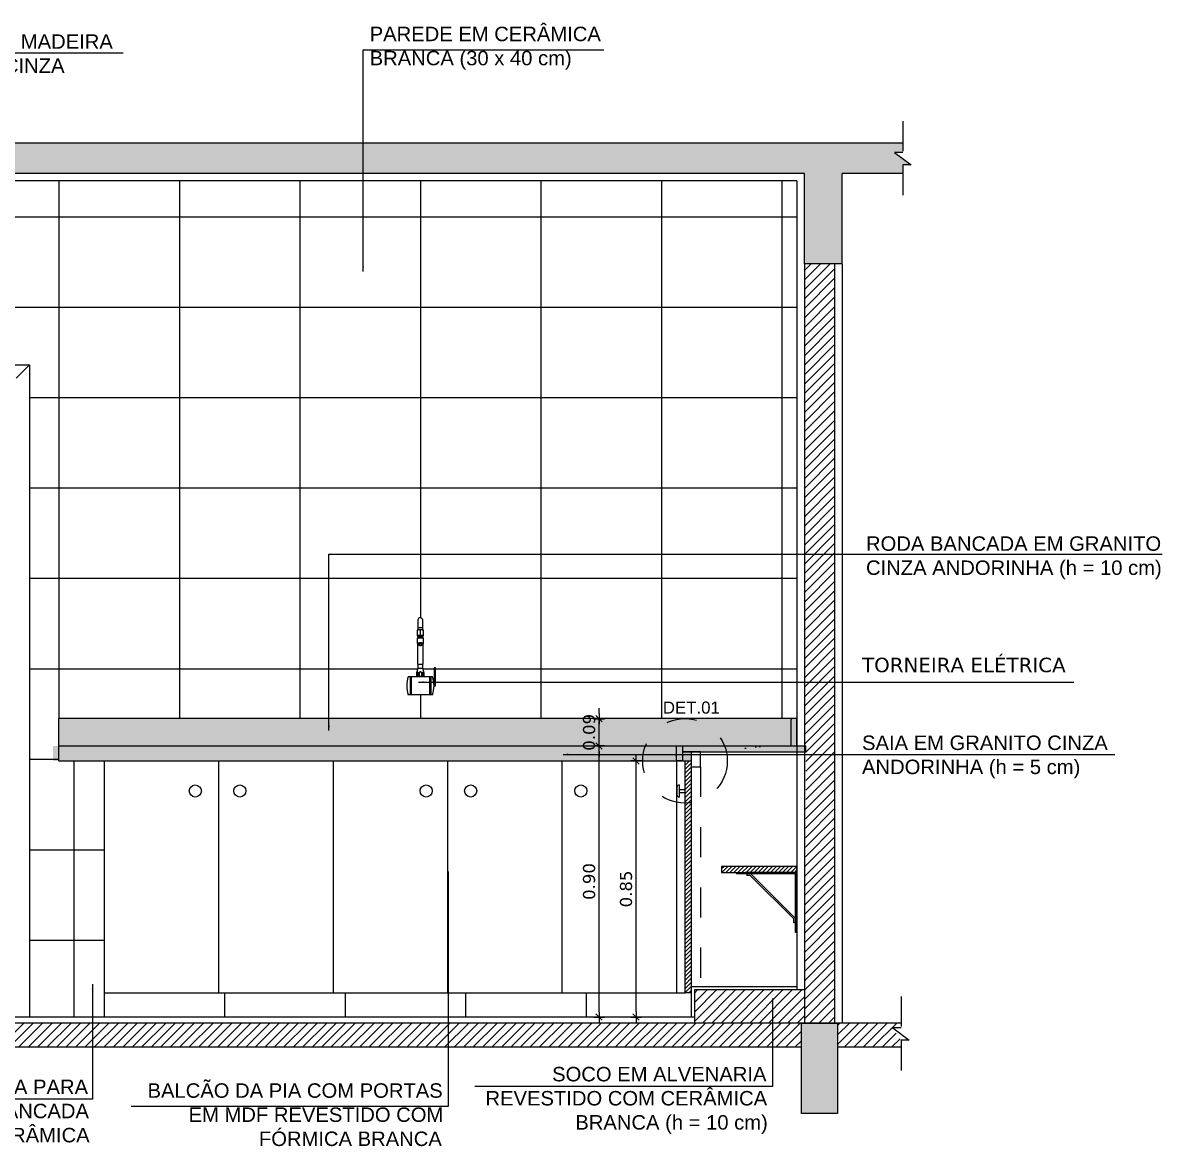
# Model space of a CAD drawing. Extents: x -36 to 357, y 137 to 237.
# Drawn here: x 6.334 to 10.117, y 170.355 to 174.083 of the extents above; entities that cross this region are included whole.
import ezdxf

# ---------------------------------------------------------------- set-up
doc = ezdxf.new("R2010")
doc.units = 0
doc.header["$LTSCALE"] = 0.01
for name, pattern in [('DASHDOT', [25.4, 12.7, -6.35, 0, -6.35]), ('TRACEJADO_P', [0.1875, 0.125, -0.0625]), ('TRAÇO-2PTOS_P', [0.625, 0.25, -0.125, 0, -0.125, 0, -0.125])]:
    doc.linetypes.add(name, pattern=pattern)
doc.layers.get('0').update_dxf_attribs({"linetype": 'CONTINUOUS'})
doc.layers.get('DEFPOINTS').update_dxf_attribs({"linetype": 'CONTINUOUS'})
for name, color, linetype in [('01', 1, 'CONTINUOUS'), ('252', 252, 'CONTINUOUS'), ('A-AREAS', 2, 'CONTINUOUS'), ('A-COTAS', 1, 'CONTINUOUS'), ('A-HACHURAPARED', 254, 'CONTINUOUS'), ('A-PISOS-IDEN', 9, 'CONTINUOUS'), ('A-SIMBO', 2, 'CONTINUOUS'), ('AR-CORTE', 1, 'CONTINUOUS'), ('ARQ-ALV-CORTE', 3, 'CONTINUOUS'), ('ARQ-CTA-1_025', 1, 'CONTINUOUS'), ('ARQ-EQP-VISTA', 1, 'CONTINUOUS'), ('ARQ-HTC', 9, 'CONTINUOUS'), ('ARQ-SMB-1_025', 1, 'CONTINUOUS'), ('ARQ-TXT-1_025', 2, 'CONTINUOUS'), ('ARQ_CORTE1', 3, 'CONTINUOUS')]:
    doc.layers.add(name, color=color, linetype=linetype)
doc.styles.add('ESC-50-A20', font='arial.ttf', dxfattribs={"height": 0.1})
doc.styles.add('FNDE Texto Cota 0025', font='verdana.ttf', dxfattribs={"height": 0.04})
doc.dimstyles.new('FNDE 1-0025', dxfattribs={"dimscale": 5, "dimtxt": 0.04, "dimasz": 0.0035, "dimexe": 0.15, "dimexo": 0.15, "dimgap": 0.0025, "dimtad": 1, "dimzin": 1, "dimdsep": 46, "dimtxsty": 'FNDE Texto Cota 0025', "dimblk": 'tic', "dimcen": 0.015, "dimdle": 0.15, "dimse1": 1, "dimse2": 1, "dimclrd": 251, "dimclre": 251, "dimclrt": 256, "dimaunit": 1, "dimadec": 3, "dimazin": 0, "dimtfac": 1, "dimtix": 1, "dimtmove": 2, "dimatfit": 3, "dimfxl": 0.15, "dimtvp": 1, "dimtolj": 1, "dimtzin": 0, "dimarcsym": 0})
pattern_1 = [(217.5, (52.660096, 7.064933), (0.001600031, -0.048941324), [0, -0.038608, 0, -0.04318, 0, -0.041275]), (187.5, (52.660096, 7.06493), (-0.044952328, -0.07168251), [0, -0.020828, 0, -0.034798, 0, -0.013335]), (147.5, (52.691338, 7.064933), (-0.079099237, -0.000143718), [0, -0.0127, 0, -0.04572, 0, -0.05969]), (137.5, (52.69134, 7.06493), (-0.076355645, -0.022292932), [0, -0.00635, 0, -0.029972, 0, -0.03429])]
pattern_2 = [(45, (52.660096, 7.064933), (-0.0157154482, 0.0157154482), [])]
pattern_3 = [(50, (-18.01349, -0.09336), (0.18218467, -0.01593909), [0.01905, -0.20955]), (355, (-18.01349, -0.09336), (-0.03524342, 0.19105685), [0.01524, -0.16764058]), (100.45144, (-17.9983, -0.09468), (0.14694125, 0.17511775), [0.01619, -0.17809024]), (46.1842, (-18.01349, -0.04256), (0.27107904, -0.04204233), [0.028575, -0.314325]), (96.63556, (-17.9909, -0.04606), (0.23740413, 0.24742612), [0.02428502, -0.2671356]), (351.18415, (-18.01349, -0.04256), (0.23740413, 0.24742612), [0.02285997, -0.25145973]), (21, (-17.98809, -0.05526), (0.15161439, -0.1022652), [0.01905, -0.20955]), (326, (-17.98809, -0.05526), (0.06180203, 0.18418797), [0.01524, -0.16764]), (71.45144, (-17.97545, -0.06378), (0.21341642, 0.08192277), [0.01619, -0.17808994]), (37.5, (-18.013485, -0.093355), (0.003088603, 0.08455504), [0, -0.165608, 0, -0.17018, 0, -0.168275]), (7.5, (-18.013485, -0.093355), (0.066819663, 0.100180575), [0, -0.097028, 0, -0.161798, 0, -0.064135]), (327.5, (-18.07013, -0.093355), (0.135590595, -0.005728744), [0, -0.0635, 0, -0.19812, 0, -0.26289]), (317.5, (-18.09553, -0.09336), (0.14812918, 0.02542649), [0, -0.08255, 0, -0.131572, 0, -0.18669])]

# ---------------------------------------------------------------- blocks, each defined once
blk = doc.blocks.new('tic')
at = {"color": 251}
for p, q in [((-1, 0), (1, 0)), ((0, -1), (0, 1))]:
    blk.add_line(p, q, dxfattribs=at)
blk.add_line((-0.6, -0.6), (0.6, 0.6))
blk = doc.blocks.new('*D85')
at = {"layer": 'ARQ-CTA-1_025', "color": 251, "lineweight": -2, "transparency": 16777216}
for p, q in [((8.2477, 171.7909), (8.2477, 171.8084)), ((8.2477, 171.6834), (8.2477, 171.7734)), ((8.2477, 171.6659), (8.2477, 171.6484))]:
    blk.add_line(p, q, dxfattribs=at)
at = {"layer": 'DEFPOINTS', "color": 0, "transparency": 16777216}
for p in [(8.2477, 171.7734), (8.6597, 171.7734), (8.6597, 171.6834)]:
    blk.add_point(p, dxfattribs=at)
at = {"layer": 'ARQ-CTA-1_025', "color": 251, "lineweight": -2, "transparency": 16777216, "xscale": 0.0175, "yscale": 0.0175, "zscale": 0.0175}
for p, rotation in [((8.2477, 171.7734), 270), ((8.2477, 171.6834), 90)]:
    blk.add_blockref('tic', p, dxfattribs=dict(at, rotation=rotation))
at = {"layer": 'ARQ-CTA-1_025', "transparency": 16777216, "insert": (8.2144, 171.7284), "char_height": 0.04, "attachment_point": 5, "rotation": 90, "style": 'FNDE Texto Cota 0025'}
blk.add_mtext('\\A1;0.09', dxfattribs=at)
blk = doc.blocks.new('A$C63024F4B')
at = {"layer": 'ARQ-EQP-VISTA', "extrusion": (0, 0, -1)}
for p, q in [((0, 0), (0, 0.2)), ((0.005, 0), (0.005, 0.195)), ((0.01, 0.0324), (0.01, 0.0454))]:
    blk.add_line(p, q, dxfattribs=at)
at = {"layer": 'ARQ-EQP-VISTA'}
for p, q in [((0, 0.2), (0.0337, 0.2)), ((0.1526, 0.195), (0.005, 0.0474)), ((0.005, 0.195), (0.025, 0.195)), ((0.1547, 0.19), (0.01, 0.0454)), ((0.025, 0.195), (0.1688, 0.195)), ((0.0337, 0.2), (0.1713, 0.2)), ((0.1547, 0.19), (0.1667, 0.19)), ((0.1667, 0.195), (0.1667, 0.19)), ((0.1688, 0.195), (0.2, 0.195)), ((0.2, 0.2), (0.1713, 0.2)), ((0.2, 0.2), (0.2, 0.195)), ((0.2, 0.2), (0.2, 0.2)), ((0, 0), (0.005, 0)), ((0.005, 0.0324), (0.01, 0.0324))]:
    blk.add_line(p, q, dxfattribs=at)
blk = doc.blocks.new('*D86')
at = {"layer": 'ARQ-CTA-1_025', "color": 251, "lineweight": -2, "transparency": 16777216}
blk.add_line((8.3705, 170.8009), (8.3705, 171.6163), dxfattribs=at)
at = {"layer": 'DEFPOINTS', "color": 0, "transparency": 16777216}
for p in [(8.3705, 171.6338), (8.7122, 171.6338), (8.7567, 170.7834)]:
    blk.add_point(p, dxfattribs=at)
at = {"layer": 'ARQ-CTA-1_025', "color": 251, "lineweight": -2, "transparency": 16777216, "xscale": 0.0175, "yscale": 0.0175, "zscale": 0.0175}
for p, rotation in [((8.3705, 171.6338), 90), ((8.3705, 170.7834), 270)]:
    blk.add_blockref('tic', p, dxfattribs=dict(at, rotation=rotation))
at = {"layer": 'ARQ-CTA-1_025', "transparency": 16777216, "insert": (8.3371, 171.2086), "char_height": 0.04, "attachment_point": 5, "rotation": 90, "style": 'FNDE Texto Cota 0025'}
blk.add_mtext('\\A1;0.85', dxfattribs=at)
blk = doc.blocks.new('*D87')
at = {"layer": 'ARQ-CTA-1_025', "color": 251, "lineweight": -2, "transparency": 16777216}
blk.add_line((8.2477, 170.8009), (8.2477, 171.6659), dxfattribs=at)
at = {"layer": 'DEFPOINTS', "color": 0, "transparency": 16777216}
for p in [(8.2477, 171.6834), (8.3708, 171.6834), (8.3705, 170.7834)]:
    blk.add_point(p, dxfattribs=at)
at = {"layer": 'ARQ-CTA-1_025', "color": 251, "lineweight": -2, "transparency": 16777216, "xscale": 0.0175, "yscale": 0.0175, "zscale": 0.0175}
for p, rotation in [((8.2477, 171.6834), 90), ((8.2477, 170.7834), 270)]:
    blk.add_blockref('tic', p, dxfattribs=dict(at, rotation=rotation))
at = {"layer": 'ARQ-CTA-1_025', "transparency": 16777216, "insert": (8.2144, 171.2334), "char_height": 0.04, "attachment_point": 5, "rotation": 90, "style": 'FNDE Texto Cota 0025'}
blk.add_mtext('\\A1;0.90', dxfattribs=at)

msp = doc.modelspace()

# ---------------------------------------------------------------- hatches: boundary and pattern name
at = {"ltscale": 10}
h = msp.add_hatch(dxfattribs=at)
h.set_pattern_fill('AR-SAND', color=252, scale=0.025, style=0)
h.set_pattern_definition([(37.5, (-4527.726107, 205.415164), (-0.00157483395, 0.04817059423), [0, -0.038, 0, -0.0425, 0, -0.040625]), (7.5, (-4527.726107, 205.415164), (0.0442444176, 0.0705536516), [0, -0.0205, 0, -0.03425, 0, -0.013125]), (327.5, (-4527.756857, 205.415164), (0.07785354654, 0.00014147634), [0, -0.0125, 0, -0.045, 0, -0.05875]), (317.5, (-4527.75686, 205.415164), (0.0751531651, 0.0219418891), [0, -0.00625, 0, -0.0295, 0, -0.03375])])
h.paths.add_polyline_path([(8.3244, 171.6838), (8.8842, 171.6838), (8.8842, 171.6738), (8.3244, 171.6738)])
at = {"layer": '01'}
h = msp.add_hatch(dxfattribs=at)
h.set_pattern_fill('ANSI31', color=253, scale=0.007)
h.set_pattern_definition(pattern_2)
h.paths.add_polyline_path([(9.0292, 173.2834), (8.9292, 173.2834), (8.9292, 171.6838), (8.9342, 171.6838), (8.9342, 171.6638), (8.9292, 170.7634), (9.0292, 170.7634)])
h.paths.add_polyline_path([(4.3292, 172.9934), (4.4292, 172.9934), (4.4292, 173.2834), (4.3292, 173.2834)])
h.paths.add_polyline_path([(4.4292, 171.7534), (4.3292, 171.7534), (4.3292, 170.7634), (4.4292, 170.7634), (4.4292, 171.6638), (4.4242, 171.6638), (4.4242, 171.6838)])
h = msp.add_hatch(dxfattribs=at)
h.set_pattern_fill('ANSI31', color=251, scale=0.003)
h.set_pattern_definition([(45, (29.287674, -4.711773), (-0.0067351921, 0.0067351921), [])])
h.paths.add_polyline_path([(8.5337, 171.6338), (8.5537, 171.6338), (8.5537, 170.8634), (8.5337, 170.8634)])
h = msp.add_hatch(dxfattribs=at)
h.set_pattern_fill('ANSI31', color=251, scale=0.003)
h.set_pattern_definition([(45, (673.26961, -118.713564), (-0.00673519209, 0.00673519209), [])])
h.paths.add_polyline_path([(8.6542, 171.2836), (8.9042, 171.2836), (8.9042, 171.2636), (8.6542, 171.2636)])
h = msp.add_hatch(dxfattribs=at)
h.set_pattern_fill('ANSI31', color=253, scale=0.007)
h.set_pattern_definition(pattern_2)
h.paths.add_polyline_path([(8.9192, 170.7634), (4.4392, 170.7634), (4.4392, 170.6834), (8.9192, 170.6834)])
h = msp.add_hatch(dxfattribs=at)
h.set_pattern_fill('ANSI31', color=253, scale=0.007)
h.set_pattern_definition([(45, (-18.013485, -0.093355), (-0.0157154482, 0.0157154482), [])])
h.paths.add_polyline_path([(9.2223, 170.7476), (9.2498, 170.7476), (9.2498, 170.7634), (9.0392, 170.7634), (9.0392, 170.6834), (9.2498, 170.6834), (9.2498, 170.7066)])
at = {"layer": 'A-HACHURAPARED'}
h = msp.add_hatch(dxfattribs=at)
h.set_pattern_fill('AR-SAND', color=252, scale=0.001, angle=180)
h.set_pattern_definition(pattern_1)
h.paths.add_polyline_path([(8.5042, 171.6788, -0.306748), (8.5074, 171.6834), (6.4342, 171.6834), (6.4342, 171.6338), (8.5092, 171.6338, -0.414214), (8.5042, 171.6388)])
h.paths.add_polyline_path([(8.3791, 171.6304), (8.3791, 171.6853), (8.2922, 171.6853), (8.2922, 171.6304)], flags=9)
h.paths.add_polyline_path([(8.3787, 171.7012), (8.3787, 171.7562), (8.2918, 171.7562), (8.2918, 171.7012)], flags=24)
h.paths.add_polyline_path([(8.7901, 171.6459), (8.7901, 171.7009), (8.7032, 171.7009), (8.7032, 171.6459)], flags=25)
h.paths.add_polyline_path([(6.4542, 171.7738), (6.4542, 171.6338), (8.5537, 171.6338), (8.5537, 171.6638), (8.9042, 171.6638), (8.9042, 171.7738)])
h = msp.add_hatch(dxfattribs=at)
h.set_pattern_fill('AR-SAND', color=252, scale=0.001, angle=180)
h.set_pattern_definition(pattern_1)
h.paths.add_polyline_path([(8.5042, 171.6788, -0.306748), (8.5074, 171.6834), (6.4342, 171.6834), (6.4342, 171.6338), (8.5092, 171.6338, -0.414214), (8.5042, 171.6388)])
at = {"layer": 'A-PISOS-IDEN'}
h = msp.add_hatch(dxfattribs=at)
h.set_pattern_fill('ANSI31', color=1, scale=0.007)
h.set_pattern_definition([(45, (-7.312185, -0.093355), (-0.0157154482, 0.0157154482), [])])
h.paths.add_polyline_path([(8.5642, 170.8734), (8.9292, 170.8734), (8.9292, 170.7634), (8.5642, 170.7634)])
at = {"layer": 'ARQ-HTC'}
h = msp.add_hatch(dxfattribs=at)
h.set_pattern_fill('AR-CONC', color=251, scale=0.001)
h.set_pattern_definition(pattern_3)
h.paths.add_polyline_path([(9.2282, 173.6524), (9.2557, 173.6524), (9.2557, 173.6834), (4.1377, 173.6834), (4.1377, 173.6524), (4.1102, 173.6524), (4.1653, 173.6114), (4.1378, 173.6114), (4.1378, 173.5834), (4.3292, 173.5834), (4.3292, 173.2834), (4.4292, 173.2834), (4.4292, 173.5834), (8.9292, 173.5834), (8.9292, 173.2834), (9.0542, 173.2834), (9.0542, 173.5834), (9.2557, 173.5834), (9.2557, 173.6114), (9.2833, 173.6114)])
for points in [[(8.8842, 171.7688, -0.414214), (8.8892, 171.7738), (8.9042, 171.7738), (8.9042, 171.6838), (8.8842, 171.6838)], [(8.5024, 171.6638, 0.036396), (8.5064, 171.6838), (8.9342, 171.6838), (8.9342, 171.6638)], [(8.5042, 171.6788, -0.414214), (8.5092, 171.6838), (8.5192, 171.6838), (8.5242, 171.6838), (8.5242, 171.6338), (8.5092, 171.6338, -0.414214), (8.5042, 171.6388)], [(8.5242, 171.6838), (8.6573, 171.6838, -0.011963), (8.6575, 171.6771, -0.023713), (8.6569, 171.6638), (8.5242, 171.6638)]]:
    msp.add_hatch(color=256, dxfattribs=at).paths.add_polyline_path(points)
h = msp.add_hatch(dxfattribs=at)
h.set_pattern_fill('AR-CONC', color=251, scale=0.001)
h.set_pattern_definition(pattern_3)
h.paths.add_polyline_path([(9.0392, 170.7634), (8.9192, 170.7634), (8.9192, 170.4634), (9.0392, 170.4634)])
h.paths.add_polyline_path([(4.4392, 170.4634), (4.4392, 170.7634), (4.3192, 170.7634), (4.3192, 170.4634)])

# ---------------------------------------------------------------- linework, layer by layer
at = {"color": 1}
for p, q in [((7.6946, 171.9128), (7.6139, 171.9128)), ((7.6199, 171.9128), (7.62, 171.8528)), ((7.6239, 171.9128), (7.624, 171.8528)), ((7.6846, 171.9128), (7.6845, 171.8528)), ((7.6886, 171.9128), (7.6885, 171.8528)), ((7.6945, 171.8528), (7.614, 171.8528))]:
    msp.add_line(p, q, dxfattribs=at)
at = {"color": 2}
msp.add_line((6.4542, 171.6338), (6.4542, 171.6834), dxfattribs=at)
at = {"color": 1}
msp.add_lwpolyline([(7.6995, 171.8829), (7.7045, 171.8829), (7.7045, 171.9429), (7.6995, 171.9429)], close=True, dxfattribs=at)
for centre, start, end in [((7.7014, 171.8829), 161.144, 198.9933), ((7.607, 171.8829), 341.0067, 18.856)]:
    msp.add_arc(centre, 0.0925, start, end, dxfattribs=at)
at = {"layer": '01'}
for p, q in [((8.9042, 173.5584), (4.4542, 173.5584)), ((8.9042, 173.5584), (8.9042, 170.8734)), ((9.0542, 173.2834), (9.0542, 170.7634)), ((8.9042, 171.6938), (8.9042, 170.8734)), ((8.5242, 171.6338), (8.5337, 171.6338))]:
    msp.add_line(p, q, dxfattribs=at)
at = {"layer": '01', "color": 1}
for p, q in [((5.4593, 172.9484), (6.3568, 172.9484)), ((6.3118, 172.9034), (6.3568, 172.9484)), ((6.3568, 172.9484), (6.3568, 170.7834))]:
    msp.add_line(p, q, dxfattribs=at)
at = {"layer": '01', "ltscale": 10}
for p, q in [((7.6462, 172.1008), (7.6462, 172.0761)), ((7.6462, 172.0761), (7.6462, 172.0691)), ((7.6619, 172.0761), (7.6619, 172.1008)), ((7.6619, 172.0691), (7.6619, 172.0761)), ((7.6435, 172.0673), (7.6435, 172.05)), ((7.6435, 172.0407), (7.6435, 172.024)), ((7.6448, 172.0419), (7.6441, 172.0412)), ((7.6441, 172.0411), (7.6441, 172.041)), ((7.6499, 172.046), (7.6448, 172.0422)), ((7.6448, 172.0421), (7.6448, 172.0419)), ((7.6462, 172.0487), (7.6462, 172.0432)), ((7.6499, 172.0472), (7.6499, 172.046)), ((7.654, 172.0682), (7.654, 172.051)), ((7.654, 172.05), (7.654, 172.051)), ((7.654, 172.0476), (7.654, 172.0497)), ((7.654, 172.0429), (7.654, 172.0463)), ((7.654, 172.0429), (7.654, 172.0426)), ((7.654, 172.042), (7.654, 172.0426)), ((7.654, 172.042), (7.654, 172.0416)), ((7.6632, 172.0422), (7.6581, 172.046)), ((7.6582, 172.046), (7.6582, 172.0472)), ((7.6619, 172.0432), (7.6619, 172.0487)), ((7.6639, 172.0412), (7.6632, 172.0419)), ((7.6633, 172.0419), (7.6633, 172.0421)), ((7.664, 172.041), (7.664, 172.0411)), ((7.6645, 172.05), (7.6645, 172.0673)), ((7.6645, 172.024), (7.6645, 172.0407)), ((7.6462, 172.0227), (7.6462, 172.0225)), ((7.6462, 171.9545), (7.6462, 172.0225)), ((7.654, 172.024), (7.654, 172.0249)), ((7.6619, 172.0225), (7.6619, 172.0227)), ((7.6619, 172.0225), (7.6619, 171.9545)), ((7.6455, 171.9406), (7.6412, 171.9258)), ((7.6412, 171.9258), (7.6412, 171.9141)), ((7.642, 171.9273), (7.642, 171.9141)), ((7.6626, 171.9406), (7.6455, 171.9406)), ((7.6458, 171.9272), (7.6458, 171.9141)), ((7.6462, 171.9545), (7.6619, 171.9545)), ((7.6462, 171.9545), (7.6462, 171.9406)), ((7.6505, 171.927), (7.6505, 171.9141)), ((7.658, 171.9267), (7.658, 171.9141)), ((7.6619, 171.9406), (7.6619, 171.9545)), ((7.6671, 171.9249), (7.6626, 171.9406)), ((7.6627, 171.9266), (7.6627, 171.9141)), ((7.6664, 171.9141), (7.6664, 171.9264)), ((7.6671, 171.9249), (7.6671, 171.9249)), ((7.6671, 171.9141), (7.6671, 171.9249)), ((7.642, 171.9141), (7.6412, 171.9141)), ((7.6458, 171.9141), (7.642, 171.9141)), ((7.6431, 171.9141), (7.6431, 171.9132)), ((7.6652, 171.9132), (7.6431, 171.9132)), ((7.6438, 171.9132), (7.6439, 171.9128)), ((7.6646, 171.9128), (7.6439, 171.9128)), ((7.6505, 171.9141), (7.6458, 171.9141)), ((7.658, 171.9141), (7.6505, 171.9141)), ((7.6627, 171.9141), (7.658, 171.9141)), ((7.6664, 171.9141), (7.6627, 171.9141)), ((7.6646, 171.9128), (7.6645, 171.9132)), ((7.6652, 171.9132), (7.6652, 171.9141)), ((7.6671, 171.9141), (7.6664, 171.9141)), ((6.4542, 171.6834), (6.4542, 171.7738)), ((8.8892, 171.7738), (6.4542, 171.7738))]:
    msp.add_line(p, q, dxfattribs=at)
at = {"layer": '01', "color": 252}
msp.add_line((7.6542, 171.8528), (7.6542, 171.7738), dxfattribs=at)
at = {"layer": '01', "linetype": 'TRAÇO-2PTOS_P', "ltscale": 10}
msp.add_line((8.5837, 171.6138), (8.5837, 170.8834), dxfattribs=at)
at = {"layer": '01'}
msp.add_lwpolyline([(8.5537, 171.6638), (8.5537, 171.6138), (8.5837, 171.6138), (8.5837, 171.6638), (8.5242, 171.6638)], dxfattribs=at)
at = {"layer": '01', "ltscale": 10}
for points in [[(7.6462, 172.0761, 0), (7.6463, 172.0762, 0), (7.6466, 172.0763, 0), (7.6472, 172.0764, 0), (7.648, 172.0765, 0), (7.649, 172.0766, 0), (7.6501, 172.0767, 0), (7.6513, 172.0767, 0), (7.6527, 172.0768, 0), (7.654, 172.0768, 0), (7.6554, 172.0768, 0), (7.6567, 172.0767, 0), (7.658, 172.0767, 0), (7.6591, 172.0766, 0), (7.66, 172.0765, 0), (7.6608, 172.0764, 0), (7.6614, 172.0763, 0), (7.6618, 172.0762, 0), (7.6619, 172.0761, 0)], [(7.654, 172.0682, 0), (7.6522, 172.0682, 0), (7.6504, 172.0682, 0), (7.6488, 172.0681, 0), (7.6473, 172.068, 0), (7.646, 172.0679, 0), (7.6449, 172.0678, 0), (7.6442, 172.0676, 0), (7.6437, 172.0675, 0), (7.6435, 172.0673, 0)], [(7.6435, 172.05, 0), (7.6436, 172.0501, 0), (7.6437, 172.0502, 0), (7.6439, 172.0503, 0), (7.6441, 172.0503, 0), (7.6444, 172.0504, 0), (7.6448, 172.0505, 0), (7.6452, 172.0505, 0), (7.6456, 172.0506, 0), (7.6461, 172.0506, 0), (7.6466, 172.0507, 0), (7.6472, 172.0507, 0), (7.6477, 172.0508, 0), (7.6483, 172.0508, 0), (7.6489, 172.0508, 0), (7.6494, 172.0509, 0), (7.65, 172.0509, 0), (7.6505, 172.0509, 0), (7.6511, 172.0509, 0), (7.6517, 172.0509, 0), (7.6523, 172.0509, 0), (7.6529, 172.0509, 0), (7.6535, 172.051, 0), (7.654, 172.051, 0)], [(7.6435, 172.05, 0), (7.6435, 172.0499, 0), (7.6436, 172.0498, 0), (7.6436, 172.0497, 0), (7.6436, 172.0496, 0), (7.6437, 172.0495, 0), (7.6438, 172.0494, 0), (7.644, 172.0492, 0), (7.6442, 172.0491, 0), (7.6443, 172.049, 0), (7.6445, 172.049, 0), (7.6447, 172.0489, 0), (7.645, 172.0488, 0), (7.6453, 172.0488, 0), (7.6457, 172.0487, 0), (7.6462, 172.0487, 0), (7.6467, 172.0486, 0), (7.6472, 172.0486, 0), (7.6472, 172.0486, 0)], [(7.6435, 172.0407, 0), (7.6437, 172.0409, 0), (7.6442, 172.0411, 0), (7.6449, 172.0412, 0), (7.646, 172.0413, 0), (7.6473, 172.0414, 0), (7.6488, 172.0415, 0), (7.6504, 172.0416, 0), (7.6522, 172.0416, 0), (7.654, 172.0416, 0)], [(7.654, 172.042, 0), (7.6523, 172.042, 0), (7.6506, 172.042, 0), (7.649, 172.0419, 0), (7.6476, 172.0418, 0), (7.6464, 172.0417, 0), (7.6454, 172.0416, 0), (7.6447, 172.0414, 0), (7.6442, 172.0413, 0), (7.6441, 172.0412, 0)], [(7.6441, 172.0411, 0), (7.6441, 172.0412, 0)], [(7.654, 172.05, 0), (7.6535, 172.05, 0), (7.653, 172.05, 0), (7.6525, 172.05, 0), (7.6519, 172.0499, 0), (7.6513, 172.0499, 0), (7.6508, 172.0499, 0), (7.6503, 172.0499, 0), (7.6498, 172.0499, 0), (7.6493, 172.0499, 0), (7.6488, 172.0498, 0), (7.6483, 172.0498, 0), (7.6477, 172.0498, 0), (7.6473, 172.0497, 0), (7.6468, 172.0497, 0), (7.6464, 172.0496, 0), (7.6459, 172.0496, 0), (7.6456, 172.0495, 0), (7.6452, 172.0495, 0), (7.645, 172.0494, 0), (7.6447, 172.0493, 0), (7.6446, 172.0493, 0), (7.6445, 172.0492, 0), (7.6444, 172.0491, 0), (7.6445, 172.0491, 0), (7.6446, 172.049, 0), (7.6447, 172.0489, 0), (7.645, 172.0489, 0), (7.6452, 172.0488, 0), (7.6456, 172.0488, 0), (7.6459, 172.0487, 0), (7.6464, 172.0486, 0), (7.6468, 172.0486, 0), (7.6473, 172.0486, 0), (7.6477, 172.0485, 0), (7.6483, 172.0485, 0), (7.6485, 172.0485, 0)], [(7.654, 172.0429, 0), (7.6524, 172.0429, 0), (7.6509, 172.0428, 0), (7.6494, 172.0428, 0), (7.6481, 172.0427, 0), (7.6469, 172.0426, 0), (7.646, 172.0425, 0), (7.6453, 172.0424, 0), (7.6449, 172.0422, 0), (7.6448, 172.0422, 0)], [(7.6448, 172.0419, 0), (7.6451, 172.042, 0), (7.6456, 172.0422, 0), (7.6464, 172.0423, 0), (7.6475, 172.0424, 0), (7.6487, 172.0425, 0), (7.6501, 172.0426, 0), (7.6516, 172.0426, 0), (7.6532, 172.0426, 0), (7.654, 172.0426, 0)], [(7.6448, 172.0422, 0), (7.6448, 172.0421, 0)], [(7.6462, 172.0691, 0), (7.6462, 172.0691, 0), (7.6461, 172.0689, 0), (7.6461, 172.0688, 0), (7.6461, 172.0686, 0), (7.646, 172.0685, 0), (7.646, 172.0683, 0), (7.6459, 172.0682, 0), (7.6458, 172.0681, 0), (7.6458, 172.068, 0), (7.6457, 172.0679, 0), (7.6456, 172.0679, 0), (7.6456, 172.0678, 0)], [(7.6462, 172.0691, 0), (7.6462, 172.0691, 0), (7.6462, 172.0692, 0), (7.6463, 172.0692, 0), (7.6465, 172.0693, 0), (7.6467, 172.0693, 0), (7.647, 172.0694, 0), (7.6473, 172.0694, 0), (7.6476, 172.0695, 0), (7.648, 172.0695, 0), (7.6485, 172.0696, 0), (7.649, 172.0696, 0), (7.6495, 172.0696, 0), (7.6501, 172.0697, 0), (7.6507, 172.0697, 0), (7.6513, 172.0697, 0), (7.6519, 172.0697, 0), (7.6525, 172.0698, 0), (7.6532, 172.0698, 0), (7.6538, 172.0698, 0), (7.6545, 172.0698, 0), (7.6552, 172.0698, 0), (7.6558, 172.0698, 0), (7.6565, 172.0697, 0), (7.6571, 172.0697, 0), (7.6577, 172.0697, 0), (7.6583, 172.0697, 0), (7.6588, 172.0696, 0), (7.6593, 172.0696, 0), (7.6598, 172.0696, 0), (7.6602, 172.0695, 0), (7.6606, 172.0695, 0), (7.6609, 172.0694, 0), (7.6612, 172.0694, 0), (7.6615, 172.0693, 0), (7.6616, 172.0693, 0), (7.6618, 172.0692, 0), (7.6619, 172.0691, 0), (7.6619, 172.0691, 0)], [(7.648, 172.0491, 0), (7.6481, 172.0492, 0), (7.6483, 172.0493, 0), (7.6487, 172.0494, 0), (7.6492, 172.0495, 0), (7.6499, 172.0495, 0), (7.6507, 172.0496, 0), (7.6516, 172.0496, 0), (7.6526, 172.0496, 0), (7.6537, 172.0497, 0), (7.654, 172.0497, 0)], [(7.654, 172.0476, 0), (7.6533, 172.0476, 0), (7.6526, 172.0476, 0), (7.6519, 172.0476, 0), (7.6514, 172.0475, 0), (7.6508, 172.0475, 0), (7.6504, 172.0474, 0), (7.6501, 172.0474, 0), (7.6499, 172.0473, 0), (7.6499, 172.0472, 0)], [(7.6499, 172.046, 0), (7.6501, 172.0461, 0), (7.6503, 172.0461, 0), (7.6507, 172.0462, 0), (7.6512, 172.0462, 0), (7.6517, 172.0463, 0), (7.6524, 172.0463, 0), (7.6531, 172.0463, 0), (7.6538, 172.0463, 0), (7.654, 172.0463, 0)], [(7.6645, 172.0673, 0), (7.6643, 172.0675, 0), (7.6639, 172.0676, 0), (7.6631, 172.0678, 0), (7.6621, 172.0679, 0), (7.6608, 172.068, 0), (7.6593, 172.0681, 0), (7.6576, 172.0682, 0), (7.6558, 172.0682, 0), (7.654, 172.0682, 0)], [(7.654, 172.051, 0), (7.6546, 172.051, 0), (7.6551, 172.0509, 0), (7.6557, 172.0509, 0), (7.6563, 172.0509, 0), (7.657, 172.0509, 0), (7.6575, 172.0509, 0), (7.6581, 172.0509, 0), (7.6586, 172.0509, 0), (7.6592, 172.0508, 0), (7.6598, 172.0508, 0), (7.6603, 172.0508, 0), (7.6609, 172.0507, 0), (7.6614, 172.0507, 0), (7.6619, 172.0506, 0), (7.6624, 172.0506, 0), (7.6629, 172.0505, 0), (7.6633, 172.0505, 0), (7.6636, 172.0504, 0), (7.6639, 172.0503, 0), (7.6642, 172.0503, 0), (7.6644, 172.0502, 0), (7.6645, 172.0501, 0), (7.6645, 172.05, 0)], [(7.6595, 172.0485, 0), (7.6598, 172.0485, 0), (7.6603, 172.0485, 0), (7.6608, 172.0486, 0), (7.6612, 172.0486, 0), (7.6617, 172.0486, 0), (7.6621, 172.0487, 0), (7.6625, 172.0488, 0), (7.6628, 172.0488, 0), (7.6631, 172.0489, 0), (7.6633, 172.0489, 0), (7.6635, 172.049, 0), (7.6636, 172.0491, 0), (7.6636, 172.0491, 0), (7.6636, 172.0492, 0), (7.6635, 172.0493, 0), (7.6633, 172.0493, 0), (7.6631, 172.0494, 0), (7.6628, 172.0495, 0), (7.6625, 172.0495, 0), (7.6621, 172.0496, 0), (7.6617, 172.0496, 0), (7.6612, 172.0497, 0), (7.6608, 172.0497, 0), (7.6603, 172.0498, 0), (7.6598, 172.0498, 0), (7.6593, 172.0498, 0), (7.6588, 172.0499, 0), (7.6582, 172.0499, 0), (7.6577, 172.0499, 0), (7.6572, 172.0499, 0), (7.6567, 172.0499, 0), (7.656, 172.05, 0), (7.6553, 172.05, 0), (7.6547, 172.05, 0), (7.654, 172.05, 0)], [(7.654, 172.0497, 0), (7.6551, 172.0497, 0), (7.6561, 172.0496, 0), (7.657, 172.0496, 0), (7.6579, 172.0495, 0), (7.6586, 172.0495, 0), (7.6592, 172.0494, 0), (7.6597, 172.0493, 0), (7.6599, 172.0492, 0), (7.66, 172.0491, 0), (7.66, 172.0491, 0)], [(7.6582, 172.0472, 0), (7.6581, 172.0473, 0), (7.6579, 172.0474, 0), (7.6576, 172.0474, 0), (7.6572, 172.0475, 0), (7.6567, 172.0475, 0), (7.6561, 172.0476, 0), (7.6554, 172.0476, 0), (7.6547, 172.0476, 0), (7.654, 172.0476, 0)], [(7.654, 172.0463, 0), (7.6547, 172.0463, 0), (7.6554, 172.0463, 0), (7.6561, 172.0463, 0), (7.6567, 172.0463, 0), (7.6572, 172.0462, 0), (7.6576, 172.0462, 0), (7.6579, 172.0461, 0), (7.6581, 172.046, 0), (7.6581, 172.046, 0)], [(7.6632, 172.0422, 0), (7.6629, 172.0423, 0), (7.6623, 172.0425, 0), (7.6615, 172.0426, 0), (7.6604, 172.0427, 0), (7.6591, 172.0428, 0), (7.6577, 172.0428, 0), (7.6562, 172.0429, 0), (7.6546, 172.0429, 0), (7.654, 172.0429, 0)], [(7.654, 172.0426, 0), (7.6556, 172.0426, 0), (7.6572, 172.0426, 0), (7.6587, 172.0425, 0), (7.66, 172.0424, 0), (7.6611, 172.0423, 0), (7.662, 172.0422, 0), (7.6627, 172.0421, 0), (7.6631, 172.042, 0), (7.6632, 172.0419, 0)], [(7.6639, 172.0412, 0), (7.6636, 172.0414, 0), (7.663, 172.0415, 0), (7.6622, 172.0416, 0), (7.661, 172.0418, 0), (7.6597, 172.0419, 0), (7.6582, 172.0419, 0), (7.6566, 172.042, 0), (7.6549, 172.042, 0), (7.654, 172.042, 0)], [(7.654, 172.0416, 0), (7.6558, 172.0416, 0), (7.6576, 172.0416, 0), (7.6593, 172.0415, 0), (7.6608, 172.0414, 0), (7.6621, 172.0413, 0), (7.6631, 172.0412, 0), (7.6639, 172.0411, 0), (7.6643, 172.0409, 0), (7.6645, 172.0407, 0)], [(7.6608, 172.0486, 0), (7.6609, 172.0486, 0), (7.6614, 172.0486, 0), (7.6618, 172.0487, 0), (7.6623, 172.0487, 0), (7.6627, 172.0488, 0), (7.663, 172.0488, 0), (7.6633, 172.0489, 0), (7.6636, 172.049, 0), (7.6637, 172.049, 0), (7.6639, 172.0491, 0), (7.664, 172.0492, 0), (7.6641, 172.0492, 0), (7.6642, 172.0493, 0), (7.6643, 172.0494, 0), (7.6643, 172.0495, 0), (7.6644, 172.0496, 0), (7.6644, 172.0497, 0), (7.6645, 172.0498, 0), (7.6645, 172.0499, 0), (7.6645, 172.05, 0)], [(7.6624, 172.0678, 0), (7.6624, 172.0679, 0), (7.6623, 172.068, 0), (7.6622, 172.0681, 0), (7.6622, 172.0682, 0), (7.6621, 172.0683, 0), (7.662, 172.0684, 0), (7.662, 172.0686, 0), (7.6619, 172.0687, 0), (7.6619, 172.0689, 0), (7.6619, 172.0691, 0), (7.6619, 172.0691, 0)], [(7.6632, 172.0422, 0), (7.6633, 172.0421, 0)], [(7.6639, 172.0412, 0), (7.664, 172.0411, 0)], [(7.654, 172.0249, 0), (7.6532, 172.0249, 0), (7.6524, 172.0249, 0), (7.6516, 172.0249, 0), (7.6508, 172.0249, 0), (7.65, 172.0249, 0), (7.6493, 172.0248, 0), (7.6485, 172.0248, 0), (7.6479, 172.0248, 0), (7.6472, 172.0247, 0), (7.6466, 172.0247, 0), (7.646, 172.0246, 0), (7.6455, 172.0246, 0), (7.6451, 172.0245, 0), (7.6447, 172.0244, 0), (7.6443, 172.0244, 0), (7.644, 172.0243, 0), (7.6438, 172.0242, 0), (7.6437, 172.0242, 0), (7.6436, 172.0241, 0), (7.6435, 172.024, 0)], [(7.6435, 172.024, 0), (7.6435, 172.0239, 0), (7.6436, 172.0238, 0), (7.6436, 172.0237, 0), (7.6436, 172.0236, 0), (7.6437, 172.0235, 0), (7.6438, 172.0234, 0), (7.644, 172.0232, 0), (7.6442, 172.0231, 0), (7.6443, 172.023, 0), (7.6445, 172.023, 0), (7.6447, 172.0229, 0), (7.645, 172.0228, 0), (7.6453, 172.0228, 0), (7.6457, 172.0227, 0), (7.6462, 172.0226, 0), (7.6467, 172.0226, 0), (7.6472, 172.0225, 0), (7.6472, 172.0225, 0)], [(7.654, 172.024, 0), (7.6535, 172.024, 0), (7.653, 172.0239, 0), (7.6525, 172.0239, 0), (7.6519, 172.0239, 0), (7.6513, 172.0239, 0), (7.6508, 172.0239, 0), (7.6503, 172.0239, 0), (7.6498, 172.0239, 0), (7.6493, 172.0238, 0), (7.6488, 172.0238, 0), (7.6483, 172.0238, 0), (7.6477, 172.0238, 0), (7.6473, 172.0237, 0), (7.6468, 172.0237, 0), (7.6464, 172.0236, 0), (7.6459, 172.0236, 0), (7.6456, 172.0235, 0), (7.6452, 172.0235, 0), (7.645, 172.0234, 0), (7.6447, 172.0233, 0), (7.6446, 172.0233, 0), (7.6445, 172.0232, 0), (7.6444, 172.0231, 0), (7.6445, 172.0231, 0), (7.6446, 172.023, 0), (7.6447, 172.0229, 0), (7.645, 172.0229, 0), (7.6452, 172.0228, 0), (7.6456, 172.0227, 0), (7.6459, 172.0227, 0), (7.6464, 172.0226, 0), (7.6468, 172.0226, 0), (7.6473, 172.0225, 0), (7.6477, 172.0225, 0), (7.6483, 172.0225, 0), (7.6488, 172.0224, 0), (7.6493, 172.0224, 0), (7.6498, 172.0224, 0), (7.6503, 172.0224, 0), (7.6508, 172.0223, 0), (7.6513, 172.0223, 0), (7.652, 172.0223, 0), (7.6527, 172.0223, 0), (7.6534, 172.0223, 0), (7.654, 172.0223, 0)], [(7.6462, 172.0225, 0), (7.6463, 172.0215, 0), (7.6466, 172.0205, 0), (7.6472, 172.0196, 0), (7.648, 172.0188, 0), (7.649, 172.0181, 0), (7.6501, 172.0175, 0), (7.6513, 172.0171, 0), (7.6527, 172.0168, 0), (7.654, 172.0167, 0), (7.6554, 172.0168, 0), (7.6567, 172.0171, 0), (7.658, 172.0175, 0), (7.6591, 172.0181, 0), (7.66, 172.0188, 0), (7.6608, 172.0196, 0), (7.6614, 172.0205, 0), (7.6618, 172.0215, 0), (7.6619, 172.0225, 0)], [(7.6472, 172.0225, 0), (7.6477, 172.0225, 0), (7.6483, 172.0225, 0), (7.6488, 172.0224, 0), (7.6494, 172.0224, 0), (7.6498, 172.0224, 0), (7.6503, 172.0224, 0), (7.6508, 172.0224, 0), (7.6514, 172.0223, 0), (7.652, 172.0223, 0), (7.6527, 172.0223, 0), (7.6533, 172.0223, 0), (7.654, 172.0223, 0)], [(7.6645, 172.024, 0), (7.6645, 172.0241, 0), (7.6644, 172.0242, 0), (7.6642, 172.0242, 0), (7.664, 172.0243, 0), (7.6637, 172.0244, 0), (7.6634, 172.0244, 0), (7.663, 172.0245, 0), (7.6625, 172.0246, 0), (7.662, 172.0246, 0), (7.6614, 172.0247, 0), (7.6608, 172.0247, 0), (7.6602, 172.0248, 0), (7.6595, 172.0248, 0), (7.6588, 172.0248, 0), (7.658, 172.0249, 0), (7.6573, 172.0249, 0), (7.6565, 172.0249, 0), (7.6557, 172.0249, 0), (7.6548, 172.0249, 0), (7.654, 172.0249, 0)], [(7.654, 172.0223, 0), (7.6545, 172.0223, 0), (7.655, 172.0223, 0), (7.6556, 172.0223, 0), (7.6561, 172.0223, 0), (7.6567, 172.0223, 0), (7.6572, 172.0223, 0), (7.6577, 172.0224, 0), (7.6582, 172.0224, 0), (7.6588, 172.0224, 0), (7.6593, 172.0224, 0), (7.6598, 172.0225, 0), (7.6603, 172.0225, 0), (7.6608, 172.0225, 0), (7.6612, 172.0226, 0), (7.6617, 172.0226, 0), (7.6621, 172.0227, 0), (7.6625, 172.0227, 0), (7.6628, 172.0228, 0), (7.6631, 172.0229, 0), (7.6633, 172.0229, 0), (7.6635, 172.023, 0), (7.6636, 172.0231, 0), (7.6636, 172.0231, 0), (7.6636, 172.0232, 0), (7.6635, 172.0233, 0), (7.6633, 172.0233, 0), (7.6631, 172.0234, 0), (7.6628, 172.0235, 0), (7.6625, 172.0235, 0), (7.6621, 172.0236, 0), (7.6617, 172.0236, 0), (7.6612, 172.0237, 0), (7.6608, 172.0237, 0), (7.6603, 172.0238, 0), (7.6598, 172.0238, 0), (7.6593, 172.0238, 0), (7.6588, 172.0238, 0), (7.6582, 172.0239, 0), (7.6577, 172.0239, 0), (7.6572, 172.0239, 0), (7.6567, 172.0239, 0), (7.656, 172.0239, 0), (7.6553, 172.0239, 0), (7.6547, 172.024, 0), (7.654, 172.024, 0)], [(7.654, 172.0223, 0), (7.6547, 172.0223, 0), (7.6554, 172.0223, 0), (7.656, 172.0223, 0), (7.6567, 172.0223, 0), (7.6572, 172.0224, 0), (7.6578, 172.0224, 0), (7.6583, 172.0224, 0), (7.6587, 172.0224, 0), (7.6592, 172.0224, 0), (7.6598, 172.0225, 0), (7.6603, 172.0225, 0), (7.6608, 172.0225, 0)], [(7.654, 172.0223, 0), (7.654, 172.0223, 0)], [(7.6608, 172.0225, 0), (7.6609, 172.0225, 0), (7.6614, 172.0226, 0), (7.6618, 172.0226, 0), (7.6623, 172.0227, 0), (7.6627, 172.0228, 0), (7.663, 172.0228, 0), (7.6633, 172.0229, 0), (7.6636, 172.023, 0), (7.6637, 172.023, 0), (7.6639, 172.0231, 0), (7.664, 172.0232, 0), (7.6641, 172.0232, 0), (7.6642, 172.0233, 0), (7.6643, 172.0234, 0), (7.6643, 172.0235, 0), (7.6644, 172.0236, 0), (7.6644, 172.0237, 0), (7.6645, 172.0238, 0), (7.6645, 172.0239, 0), (7.6645, 172.024, 0)], [(7.642, 171.9273, 0), (7.6419, 171.9271, 0), (7.6418, 171.9269, 0), (7.6417, 171.9267, 0), (7.6416, 171.9265, 0), (7.6415, 171.9263, 0), (7.6414, 171.9262, 0), (7.6414, 171.9261, 0), (7.6413, 171.926, 0), (7.6413, 171.926, 0), (7.6413, 171.9259, 0), (7.6413, 171.9259, 0), (7.6412, 171.9258, 0), (7.6412, 171.9258, 0), (7.6412, 171.9258, 0), (7.6412, 171.9258, 0)], [(7.6458, 171.9272, 0), (7.6456, 171.9276, 0), (7.6454, 171.928, 0), (7.6452, 171.9283, 0), (7.645, 171.9285, 0), (7.6449, 171.9287, 0), (7.6447, 171.9289, 0), (7.6445, 171.929, 0), (7.6444, 171.9291, 0), (7.6442, 171.9292, 0), (7.6441, 171.9292, 0), (7.6439, 171.9293, 0), (7.6438, 171.9293, 0), (7.6436, 171.9292, 0), (7.6435, 171.9292, 0), (7.6433, 171.9291, 0), (7.6432, 171.929, 0), (7.643, 171.9288, 0), (7.6428, 171.9286, 0), (7.6426, 171.9284, 0), (7.6424, 171.9281, 0), (7.6422, 171.9277, 0), (7.642, 171.9273, 0)], [(7.6505, 171.927, 0), (7.6502, 171.9267, 0), (7.6499, 171.9264, 0), (7.6496, 171.9262, 0), (7.6494, 171.9261, 0), (7.6492, 171.9259, 0), (7.6489, 171.9258, 0), (7.6487, 171.9257, 0), (7.6485, 171.9257, 0), (7.6483, 171.9256, 0), (7.6481, 171.9256, 0), (7.6479, 171.9256, 0), (7.6478, 171.9256, 0), (7.6476, 171.9256, 0), (7.6474, 171.9256, 0), (7.6472, 171.9257, 0), (7.6471, 171.9258, 0), (7.6469, 171.9259, 0), (7.6467, 171.926, 0), (7.6465, 171.9261, 0), (7.6464, 171.9263, 0), (7.6462, 171.9265, 0), (7.646, 171.9268, 0), (7.6458, 171.9272, 0)], [(7.658, 171.9267, 0), (7.6576, 171.9271, 0), (7.6572, 171.9275, 0), (7.6567, 171.9279, 0), (7.6564, 171.9281, 0), (7.6561, 171.9283, 0), (7.6558, 171.9285, 0), (7.6555, 171.9286, 0), (7.6552, 171.9287, 0), (7.6549, 171.9288, 0), (7.6546, 171.9289, 0), (7.6543, 171.9289, 0), (7.654, 171.9289, 0), (7.6537, 171.9288, 0), (7.6534, 171.9288, 0), (7.6531, 171.9287, 0), (7.6528, 171.9286, 0), (7.6524, 171.9284, 0), (7.652, 171.9282, 0), (7.6517, 171.928, 0), (7.6513, 171.9277, 0), (7.6509, 171.9274, 0), (7.6505, 171.927, 0)], [(7.6627, 171.9266, 0), (7.6625, 171.9263, 0), (7.6624, 171.926, 0), (7.6622, 171.9258, 0), (7.662, 171.9256, 0), (7.6619, 171.9255, 0), (7.6617, 171.9254, 0), (7.6615, 171.9253, 0), (7.6614, 171.9252, 0), (7.6612, 171.9252, 0), (7.661, 171.9252, 0), (7.6609, 171.9251, 0), (7.6607, 171.9251, 0), (7.6605, 171.9252, 0), (7.6603, 171.9252, 0), (7.6601, 171.9252, 0), (7.66, 171.9253, 0), (7.6597, 171.9254, 0), (7.6595, 171.9255, 0), (7.6593, 171.9257, 0), (7.659, 171.9258, 0), (7.6587, 171.9261, 0), (7.6584, 171.9264, 0), (7.658, 171.9267, 0)], [(7.6664, 171.9264, 0), (7.6662, 171.9268, 0), (7.666, 171.9272, 0), (7.6657, 171.9276, 0), (7.6656, 171.9278, 0), (7.6654, 171.928, 0), (7.6653, 171.9281, 0), (7.6651, 171.9283, 0), (7.665, 171.9284, 0), (7.6648, 171.9284, 0), (7.6647, 171.9285, 0), (7.6645, 171.9285, 0), (7.6644, 171.9285, 0), (7.6642, 171.9285, 0), (7.6641, 171.9284, 0), (7.664, 171.9283, 0), (7.6638, 171.9282, 0), (7.6636, 171.928, 0), (7.6634, 171.9278, 0), (7.6632, 171.9275, 0), (7.6631, 171.9273, 0), (7.6629, 171.9269, 0), (7.6627, 171.9266, 0)], [(7.6671, 171.9249, 0), (7.6671, 171.9249, 0), (7.6671, 171.9249, 0), (7.6671, 171.925, 0), (7.6671, 171.925, 0), (7.667, 171.925, 0), (7.667, 171.9251, 0), (7.667, 171.9252, 0), (7.6669, 171.9252, 0), (7.6669, 171.9254, 0), (7.6668, 171.9255, 0), (7.6667, 171.9257, 0), (7.6666, 171.9258, 0), (7.6666, 171.926, 0), (7.6665, 171.9262, 0), (7.6664, 171.9264, 0)]]:
    msp.add_polyline3d(points, dxfattribs=at)
at = {"layer": '01', "color": 10, "linetype": 'DASHDOT', "ltscale": 0.15}
msp.add_circle((8.5326, 171.6336), 0.1403, dxfattribs=at)
at = {"layer": '01', "ltscale": 10}
for centre, radius, start, end in [((7.654, 172.1008), 0.00786, 0, 180), ((7.6517, 172.1021), 0.0537, 265.2677, 266.6647), ((7.6541, 172.0531), 0.00724, 213.8014, 234.7883), ((7.654, 172.0531), 0.00724, 305.2117, 326.1986), ((7.6564, 172.1021), 0.0537, 273.3353, 274.732)]:
    msp.add_arc(centre, radius, start, end, dxfattribs=at)
at = {"layer": '252', "color": 252}
for p, q in [((6.4542, 173.5584), (6.4542, 171.7738)), ((6.8542, 173.5584), (6.8542, 171.7738)), ((7.2542, 173.5584), (7.2542, 171.7738)), ((7.6542, 173.5584), (7.6542, 172.1086)), ((8.0542, 173.5584), (8.0542, 171.7738)), ((8.4542, 173.5584), (8.4542, 171.7738)), ((8.8542, 173.5584), (8.8542, 171.7738)), ((8.9042, 173.4384, -0.0402), (4.4542, 173.4384, -0.0402)), ((8.9042, 173.1384, -0.0402), (4.4542, 173.1384, -0.0402)), ((8.9042, 172.8384, -0.0402), (6.3568, 172.8384, -0.0402)), ((8.9042, 172.5384, -0.0402), (6.3568, 172.5384, -0.0402)), ((8.9042, 172.2384, -0.0402), (6.3568, 172.2384, -0.0402)), ((7.6448, 171.9384, -0.0402), (6.3568, 171.9384, -0.0402)), ((8.9042, 171.9384, -0.0402), (7.6632, 171.9384, -0.0402)), ((6.4542, 171.6384, -0.0402), (6.3568, 171.6384, -0.0402))]:
    msp.add_line(p, q, dxfattribs=at)
at = {"layer": '252', "color": 251}
for p, q in [((6.3568, 171.3384, -0.0402), (6.5042, 171.3384, -0.0402)), ((6.5042, 171.3384, -0.0402), (6.6042, 171.3384, -0.0402)), ((6.3568, 171.0384, -0.0402), (6.5042, 171.0384, -0.0402)), ((6.5042, 171.0384, -0.0402), (6.6042, 171.0384, -0.0402)), ((6.6042, 170.8634), (6.6042, 170.7834)), ((7.0042, 170.8634), (7.0042, 170.7834)), ((7.4042, 170.8634), (7.4042, 170.7834)), ((7.8042, 170.8634), (7.8042, 170.7834)), ((8.2042, 170.8634), (8.2042, 170.7834))]:
    msp.add_line(p, q, dxfattribs=at)
at = {"layer": 'A-AREAS'}
msp.add_line((8.5337, 171.6338), (8.5537, 171.6338), dxfattribs=at)
for points in [[(8.5537, 170.8634), (8.5337, 170.8634), (8.5337, 171.6338), (8.5537, 171.6338)], [(8.6542, 171.2636), (8.9042, 171.2636), (8.9042, 171.2836), (8.6542, 171.2836)]]:
    msp.add_lwpolyline(points, close=True, dxfattribs=at)
at = {"layer": 'A-COTAS'}
for p, q in [((6.9842, 171.6338), (6.9842, 170.8634)), ((7.3642, 171.6338), (7.3642, 170.8634)), ((7.7442, 171.6338), (7.7442, 170.8634)), ((7.7442, 171.6338), (7.7442, 170.8634)), ((8.1242, 171.6338), (8.1242, 170.8634)), ((8.5042, 171.6338), (8.5042, 170.8634)), ((8.5058, 171.5459), (8.5058, 171.5217)), ((8.5138, 171.5539), (8.5138, 171.5137)), ((8.5138, 171.5388), (8.5337, 171.5388)), ((8.5138, 171.5288), (8.5337, 171.5288))]:
    msp.add_line(p, q, dxfattribs=at)
for centre in [(6.907, 171.5338), (6.907, 171.5338), (7.0546, 171.5338), (7.0546, 171.5338), (7.6736, 171.5338), (7.6736, 171.5338), (7.8212, 171.5338), (8.187, 171.5338)]:
    msp.add_circle(centre, 0.0201, dxfattribs=at)
for centre, start, end in [((8.5138, 171.5459), 90, 180), ((8.5138, 171.5217), 180, 270)]:
    msp.add_arc(centre, 0.008, start, end, dxfattribs=at)
at = {"layer": 'A-PISOS-IDEN', "color": 1}
for p, q in [((8.9042, 170.8834), (8.5537, 170.8834)), ((8.5537, 170.8634), (8.5537, 170.7834)), ((8.5637, 170.7834), (4.9942, 170.7834))]:
    msp.add_line(p, q, dxfattribs=at)
at = {"layer": 'A-SIMBO', "color": 2, "linetype": 'TRACEJADO_P', "elevation": -2}
for points in [[(9.2557, 173.7569), (9.2557, 173.6524), (9.2282, 173.6524), (9.2833, 173.6114), (9.2557, 173.6114), (9.2557, 173.4585)], [(9.2498, 170.8521), (9.2498, 170.7476), (9.2223, 170.7476), (9.2774, 170.7066), (9.2498, 170.7066), (9.2498, 170.5537)]]:
    msp.add_lwpolyline(points, dxfattribs=at)
at = {"layer": 'AR-CORTE', "color": 2}
for p, q in [((6.4542, 171.6834), (8.5074, 171.6834)), ((6.4542, 171.6338), (8.5242, 171.6338)), ((6.5042, 171.6338), (6.5042, 170.7834)), ((6.6042, 171.6338), (6.6042, 170.8634)), ((6.6042, 170.8634), (8.5337, 170.8634)), ((8.5537, 170.8834), (8.5537, 170.7834))]:
    msp.add_line(p, q, dxfattribs=at)
at = {"layer": 'ARQ-ALV-CORTE'}
for p, q in [((9.2557, 173.6834), (4.1377, 173.6834)), ((8.9292, 173.5834), (4.4292, 173.5834)), ((8.9292, 173.2834), (8.9292, 173.5834)), ((9.2557, 173.5834), (9.0542, 173.5834)), ((9.0542, 173.2834), (9.0542, 173.5834)), ((8.9292, 173.2834), (8.9292, 170.7634)), ((9.0542, 173.2834), (8.9292, 173.2834)), ((9.0292, 173.2834), (9.0292, 170.7634)), ((9.2498, 170.7634), (4.1377, 170.7634, -2)), ((8.9192, 170.6834, -0.1735), (4.4392, 170.6834, -1.8418)), ((9.2498, 170.6834), (9.0392, 170.6834, -0.1105))]:
    msp.add_line(p, q, dxfattribs=at)
msp.add_lwpolyline([(9.0392, 170.4634), (8.9192, 170.4634), (8.9192, 170.7634), (9.0392, 170.7634)], close=True, dxfattribs=at)
at = {"layer": 'ARQ_CORTE1'}
for p, q in [((8.9042, 171.7738), (8.8892, 171.7738)), ((8.9042, 171.6838), (8.9042, 171.7738)), ((8.8842, 171.7688), (8.8842, 171.6838)), ((8.9342, 171.6638), (8.9342, 171.6838)), ((8.5637, 170.8734), (8.5637, 170.7634)), ((8.9292, 170.8734), (8.5637, 170.8734))]:
    msp.add_line(p, q, dxfattribs=at)
at = {"layer": 'ARQ_CORTE1', "extrusion": (0, 0, -1)}
for p, q in [((8.5192, 171.6838), (8.9342, 171.6838)), ((8.5242, 171.6638), (8.9342, 171.6638))]:
    msp.add_line(p, q, dxfattribs=at)
at = {"layer": 'ARQ_CORTE1'}
msp.add_lwpolyline([(8.5242, 171.6838), (8.5242, 171.6338), (8.5092, 171.6338, -0.414214), (8.5042, 171.6388), (8.5042, 171.6788, -0.414214), (8.5092, 171.6838), (8.5192, 171.6838)], format="xyb", dxfattribs=at)
msp.add_arc((8.8892, 171.7688), 0.005, 90, 180, dxfattribs=at)

# ---------------------------------------------------------------- block references
at = {"layer": 'ARQ-EQP-VISTA', "ltscale": 10, "xscale": -1}
msp.add_blockref('A$C63024F4B', (8.9042, 171.0636), dxfattribs=at)

# ---------------------------------------------------------------- texts
at = {"layer": 'ARQ-TXT-1_025', "attachment_point": 1, "style": 'ESC-50-A20'}
for s, insert, char_height, width in [('PAREDE EM CERÂMICA \\PBRANCA (30 x 40 cm)', (7.4859, 174.0701), 0.048, 8.528178), ('PORTA EM MADEIRA \\PPINTURA CINZA', (5.9589, 174.045), 0.048, 8.528178), ('RODA BANCADA EM GRANITO\\PCINZA ANDORINHA (h = 10 cm)', (9.1336, 172.3788), 0.048, 1.045237), ('\\pi0.5975;DET.01', (7.8616, 171.8306), 0.04, 0.772371), ('SAIA EM GRANITO CINZA\\PANDORINHA (h = 5 cm)', (9.1204, 171.7178, -2), 0.048, 0.872064), ('\\pi0.30362;SOCO EM ALVENARIA \\P\\pi0.082451;REVESTIDO COM CERÂMICA \\P\\pi0.3807;BRANCA (h = 10 cm)', (7.7879, 170.6181), 0.048, 1.035348), ('\\pi0.48226;ALVENARIA PARA \\P\\pi0.10533;SUSTENTAÇÃO DA BANCADA \\P\\pi0.13745;REVESTIDA COM CERÂMICA', (5.4911, 170.5758), 0.048, 1.074864), ('\\pi0.022096;BALCÃO DA PIA COM PORTAS \\P\\pi0.15837;EM MDF REVESTIDO COM \\P\\pi0.39179;FÓRMICA BRANCA', (6.7264, 170.5636), 0.048, 1.050192)]:
    msp.add_mtext(s, dxfattribs=dict(at, insert=insert, char_height=char_height, width=width))
at = {"layer": 'ARQ-TXT-1_025', "insert": (9.1204, 171.976), "char_height": 0.048, "attachment_point": 1, "style": 'ESC-50-A20'}
msp.add_mtext_dynamic_manual_height_columns('{\\fVerdana|b0|i0|c0|p34;TORNEIRA ELÉTRICA}', width=0.812339, gutter_width=0.5, heights=[0], dxfattribs=at)

# ---------------------------------------------------------------- dimensions: what is measured, and where the dimension line sits
at = {"layer": 'ARQ-CTA-1_025'}
dim = msp.add_aligned_dim(p1=(8.6597, 171.6834), p2=(8.6597, 171.7734), distance=0.412, dimstyle='FNDE 1-0025', dxfattribs=at)
dim.commit()
dim.dimension.update_dxf_attribs({"geometry": '*D85', "text_midpoint": (8.2144, 171.7284)})
for base, p1, p2, picture, middle in [((8.2477, 171.6834), (8.3705, 170.7834), (8.3708, 171.6834), '*D87', (8.2144, 171.2334)), ((8.3705, 171.6338), (8.7567, 170.7834), (8.7122, 171.6338), '*D86', (8.3371, 171.2086))]:
    dim = msp.add_linear_dim(base=base, p1=p1, p2=p2, angle=90, dimstyle='FNDE 1-0025', dxfattribs=at)
    dim.commit()
    dim.dimension.update_dxf_attribs({"geometry": picture, "text_midpoint": middle})

# ---------------------------------------------------------------- leaders
at = {"layer": '252', "ltscale": 10}
for points in [[(7.3508, 171.7346), (7.3508, 172.3194), (10.1169, 172.3194)], [(7.6481, 171.895, -2), (9.8237, 171.895, -2)]]:
    msp.add_leader(points, dimstyle='FNDE 1-0025', override={"dimlfac": 100, "dimclrd": 252, "dimclre": 252}, dxfattribs=at)
at = {"layer": 'ARQ-SMB-1_025', "ltscale": 10}
for points in [[(5.9319, 172.7043), (5.9319, 173.983), (6.668, 173.983)], [(7.4642, 173.2573), (7.4642, 173.9937), (8.2636, 173.9937)], [(8.1278, 171.6551, -2), (9.9593, 171.6551, -2)], [(7.7468, 171.2669), (7.7468, 170.487), (6.6938, 170.487)], [(6.5659, 170.8927), (6.5659, 170.5111), (5.5707, 170.5111)], [(8.8232, 170.8449), (8.8232, 170.5529), (7.8349, 170.5529)]]:
    msp.add_leader(points, dimstyle='FNDE 1-0025', override={"dimlfac": 100, "dimclrd": 252, "dimclre": 252}, dxfattribs=at)

doc.saveas('drawing.dxf')
